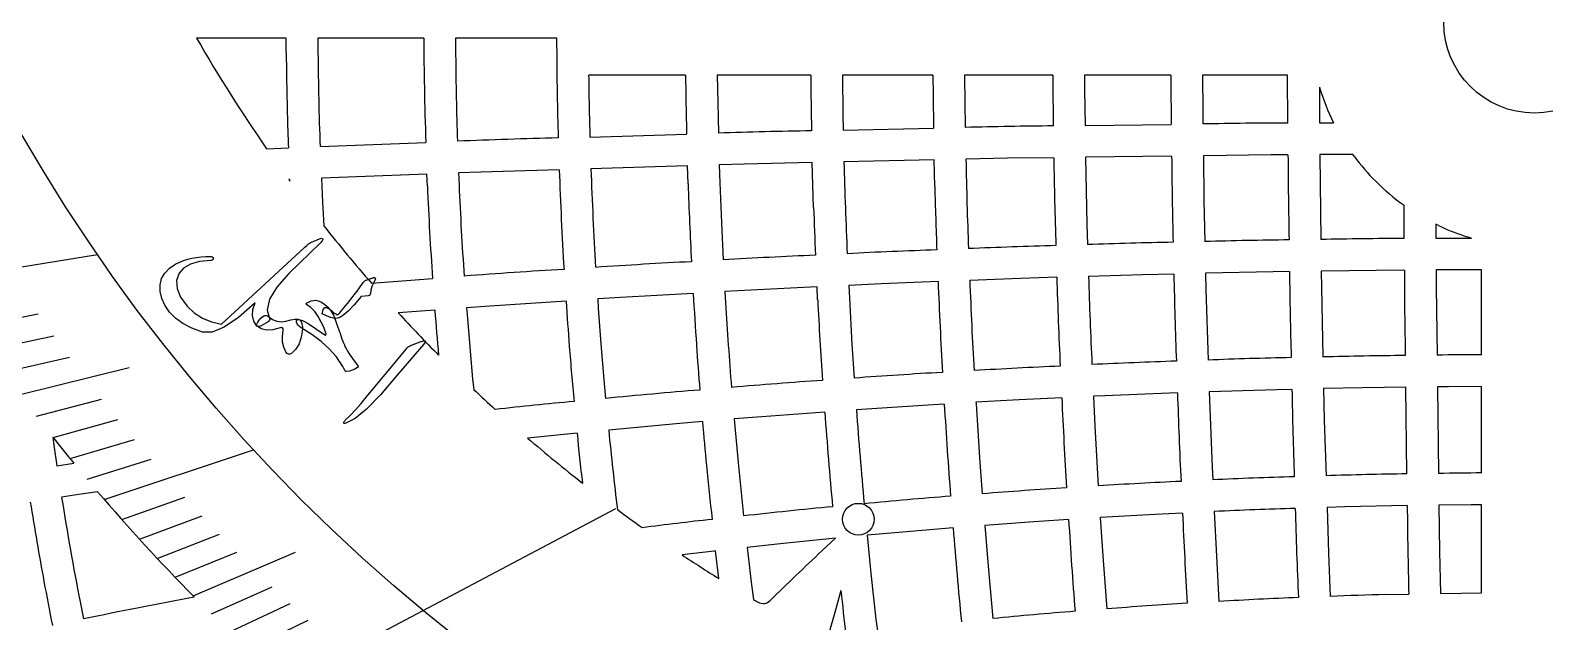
# Model space of a CAD drawing. Header units: millimetres. Extents: x -67 to 67, y -67 to 67.
# Drawn here: x -38.13 to 0.26, y -15.19 to -0.2 of the extents above; entities that cross this region are included whole.
import ezdxf

# ---------------------------------------------------------------- set-up
doc = ezdxf.new("R2010")
doc.units = ezdxf.units.MM
for name, color, linetype in [('CUT_INNER', 6, 'Continuous'), ('CUT_OUTER', 1, 'Continuous'), ('ENGRAVE', 7, 'Continuous'), ('ENGRAVE_FINE', 8, 'Continuous'), ('TEXT', 5, 'Continuous')]:
    doc.layers.add(name, color=color, linetype=linetype)

msp = doc.modelspace()

# ---------------------------------------------------------------- linework, layer by layer
at = {"layer": 'CUT_INNER'}
for points in [[(-31.641, -0.765), (-31.643, -0.402), (-33.914, -0.402)], [(-30.839, -0.402), (-30.837, -0.76)], [(-28.153, -0.402), (-30.839, -0.402)], [(-24.786, -0.402), (-27.349, -0.402), (-27.347, -0.823)], [(-21.518, -1.34), (-23.974, -1.34)], [(-20.714, -1.34), (-20.705, -2.032), (-20.688, -2.805)], [(-18.347, -1.34), (-20.714, -1.34)], [(-17.543, -1.34), (-17.53, -2.332), (-17.521, -2.731), (-15.233, -2.681)], [(-15.25, -1.34), (-17.543, -1.34)], [(-12.21, -1.34), (-14.446, -1.34), (-14.445, -1.38), (-14.429, -2.663)], [(-11.406, -1.34), (-11.405, -1.706), (-11.393, -2.614), (-9.209, -2.586)], [(-9.217, -1.34), (-11.406, -1.34)], [(-8.413, -1.34), (-8.409, -2.256), (-8.405, -2.575)], [(-6.253, -2.551), (-6.258, -1.34), (-8.413, -1.34)], [(-5.453, -1.644), (-5.449, -2.547), (-5.094, -2.546)], [(-30.783, -3.149), (-28.105, -3.044)], [(-23.943, -2.905), (-21.492, -2.83)], [(-32.138, -3.202), (-31.587, -3.18)], [(-12.186, -3.429), (-13.358, -3.444), (-14.412, -3.467)], [(-9.198, -3.389), (-11.382, -3.418)], [(-11.382, -3.418), (-11.345, -5.117), (-11.329, -5.632)], [(-6.249, -3.355), (-6.679, -3.356), (-8.394, -3.379), (-8.379, -4.511), (-8.357, -5.555)], [(-4.575, -3.391), (-4.607, -3.347), (-5.445, -3.351), (-5.445, -3.364), (-5.417, -5.502)], [(-24.721, -3.733), (-26.712, -3.794), (-27.272, -3.816), (-27.261, -4.115)], [(-21.456, -4.089), (-21.47, -3.633), (-23.917, -3.708)], [(-18.273, -4.689), (-18.308, -3.552), (-20.036, -3.59), (-20.666, -3.609), (-20.652, -4.063), (-20.612, -5.078), (-20.567, -6.019)], [(-15.201, -4.159), (-15.216, -3.484), (-17.504, -3.534)], [(-31.552, -4.022), (-31.554, -3.984), (-31.579, -3.985), (-31.552, -4.022)], [(-28.064, -4.149), (-28.076, -3.847), (-30.75, -3.952)], [(-30.75, -3.952), (-30.721, -4.556), (-30.687, -5.156)], [(-3.303, -5.474), (-3.307, -4.636)], [(-2.436, -5.147), (-2.501, -5.116), (-2.499, -5.471), (-1.595, -5.467)], [(-29.482, -6.605), (-27.932, -6.49)], [(-12.108, -6.46), (-13.247, -6.495), (-14.315, -6.537)], [(-9.143, -6.377), (-9.936, -6.394), (-11.305, -6.436)], [(-6.21, -6.316), (-6.625, -6.322), (-8.339, -6.359), (-8.33, -6.766), (-8.275, -8.557)], [(-3.3, -6.278), (-3.312, -6.278), (-5.407, -6.306), (-5.401, -6.727), (-5.363, -8.479)], [(-1.34, -6.27), (-2.496, -6.275), (-2.494, -6.705), (-2.471, -8.432)], [(-1.34, -8.425), (-1.34, -6.27)], [(-21.325, -6.867), (-23.172, -6.972), (-23.746, -7.009), (-23.731, -7.243), (-23.664, -8.146), (-23.589, -9.05), (-23.545, -9.53)], [(-18.171, -7.032), (-18.186, -6.703), (-19.865, -6.784), (-20.522, -6.821)], [(-20.522, -6.821), (-20.506, -7.107)], [(-15.119, -6.569), (-16.557, -6.625), (-17.383, -6.665), (-17.367, -6.992), (-17.301, -8.156), (-17.245, -9.014)], [(-27.874, -7.292), (-28.804, -7.361)], [(-24.549, -7.062), (-26.478, -7.188), (-27.072, -7.232), (-27.059, -7.403), (-26.991, -8.223), (-26.916, -9.043), (-26.89, -9.301)], [(-11.983, -9.513), (-13.065, -9.565), (-14.158, -9.627), (-14.157, -9.654), (-14.066, -11.031), (-13.998, -11.945)], [(-9.051, -9.388), (-10.889, -9.46), (-11.18, -9.474), (-11.144, -10.231), (-11.058, -11.744)], [(-6.149, -9.3), (-6.535, -9.308), (-8.248, -9.361)], [(-8.248, -9.361), (-8.173, -11.274), (-8.157, -11.593)], [(-3.265, -9.246), (-4.357, -9.261), (-5.345, -9.282), (-5.328, -10.089), (-5.285, -11.489)], [(-3.236, -11.44), (-3.265, -9.246)], [(-1.34, -9.229), (-2.179, -9.232), (-2.461, -9.236), (-2.432, -11.43)], [(-1.34, -11.418), (-1.34, -9.229)], [(-17.99, -9.874), (-19.587, -9.992), (-20.288, -10.05), (-20.28, -10.146), (-20.187, -11.157), (-20.085, -12.168), (-20.048, -12.506)], [(-14.961, -9.672), (-15.241, -9.688), (-17.188, -9.816)], [(-21.089, -10.117), (-21.758, -10.173), (-23.468, -10.33)], [(-37.559, -10.508), (-37.532, -10.711), (-37.455, -11.237), (-37.026, -11.171)], [(-24.268, -10.406), (-25.524, -10.533)], [(-36.421, -11.895), (-36.9, -11.965), (-37.334, -12.032), (-37.333, -12.04)], [(-3.226, -12.244), (-4.808, -12.279), (-5.26, -12.293), (-5.225, -13.451), (-5.182, -14.545)], [(-1.34, -12.222), (-1.603, -12.223), (-2.422, -12.234), (-2.406, -13.409), (-2.383, -14.472), (-1.34, -14.458), (-1.34, -12.222)], [(-11.809, -12.598), (-12.813, -12.663), (-13.936, -12.747)], [(-8.922, -12.434), (-9.613, -12.468), (-11.007, -12.547)], [(-11.007, -12.547), (-10.936, -13.637), (-10.845, -14.861)], [(-8.119, -12.396), (-8.065, -13.527), (-7.999, -14.675)], [(-14.737, -12.809), (-16.009, -12.915), (-16.916, -12.998)], [(-16.916, -12.998), (-16.819, -13.965), (-16.692, -15.124), (-16.657, -15.419)], [(-13.936, -12.747), (-13.85, -13.782), (-13.728, -15.107)], [(-20.676, -14.092), (-20.759, -13.393), (-20.793, -13.397), (-21.609, -13.493)], [(-17.718, -13.073), (-19.2, -13.222), (-19.96, -13.305), (-19.855, -14.187), (-19.8, -14.621)], [(-18.065, -13.394), (-17.718, -13.073)], [(-33.978, -14.569), (-33.981, -14.548)], [(-17.58, -14.397), (-17.735, -14.95), (-17.879, -15.45)], [(-3.77, -14.501), (-3.187, -14.488)], [(-36.866, -14.685), (-36.781, -15.116)]]:
    msp.add_lwpolyline(points, dxfattribs=at)
msp.add_circle((0, 0), 2.3, dxfattribs=at)
for centre, radius, start, end in [((-0.065, 19.103), 39.066, 209.9521, 214.8165), ((56.22, 0), 87.864, 180.49886, 181.49886), ((53.315, -0.051), 84.155, 180.48274, 182.10982), ((44.163, -0.299), 72.316, 180.08164, 181.07757), ((56.995, -0.299), 81.782, 180.07205, 181.06863), ((62.426, -0.06), 89.776, 180.48726, 181.88446), ((52.603, -0.574), 76.582, 180.57338, 181.74418), ((64.057, -0.572), 85.579, 180.51441, 181.51193), ((62.478, -0.784), 80.827, 180.39378, 181.39204), ((64.434, -0.992), 79.684, 180.25048, 181.21448), ((61.742, -1.202), 73.953, 180.10717, 181.10249), ((62.281, -1.489), 71.498, 179.8806, 180.8787), ((51.298, -0.342), 79.448, 180.94952, 181.94847), ((38.995, -0.891), 63.774, 180.83886, 181.83164), ((-0.032, -0.012), 5.66, 196.7483, 206.5843), ((19.601, -1.118), 51.229, 181.3201, 182.3072), ((-11.107, -130.728), 128.108, 90.48739, 91.4859), ((-5.926, -126.363), 123.813, 90.15124, 91.14721), ((-21.266, -149.49), 146.602, 91.36022, 92.35934), ((-16.234, -138.304), 135.572, 90.88409, 91.88308), ((115.626, -1.495), 127.826, 180.8668, 181.86578), ((116.104, -2.316), 125.307, 180.49075, 181.48921), ((130.956, -2.646), 137.207, 180.29575, 181.19684), ((0, 0), 5.695, 216.5471, 225.0154), ((73.487, -0.298), 98.268, 182.00311, 183.47814), ((74.152, -0.266), 98.13, 182.01016, 183.47088), ((112.183, -0.137), 129.731, 181.50075, 182.52926), ((100.065, -1.305), 114.498, 181.08167, 182.21644), ((64.407, -0.125), 92.559, 182.4919, 183.94361), ((64.316, -0.129), 91.664, 182.49267, 183.94211), ((91.766, -0.154), 113.29, 181.99049, 182.99036), ((77.482, -2.022), 92.708, 181.32077, 182.31407), ((-0.035, -0.039), 5.642, 224.9892, 234.5608), ((54.272, -2.426), 72.58, 181.7863, 182.74336), ((-0.134, 19.032), 38.969, 218.367, 221.1394), ((0, 0), 5.695, 244.6721, 251.7033), ((-8.821, -132.737), 127.123, 91.49285, 92.49132), ((-6.839, -130.137), 124.586, 91.06744, 92.06524), ((-4.817, -128.403), 122.899, 90.65435, 91.65017), ((-2.61, -139.883), 134.41, 90.29567, 91.19677), ((-0.46, -1.451), 4.173, 251.4469, 254.221), ((-14.387, -145.381), 139.491, 92.8692, 93.86825), ((-12.612, -140.292), 134.509, 92.39137, 93.39033), ((-10.75, -136.124), 130.433, 91.93333, 92.93211), ((-16.055, -151.444), 145.436, 93.36839, 94.36749), ((97.71, -3.375), 109.862, 181.60896, 182.78308), ((107.569, -2.997), 118.923, 181.65674, 182.73463), ((117.94, -3.805), 127.108, 181.15921, 182.15496), ((119.223, -4.883), 125.442, 180.65466, 181.65055), ((121.22, -5.948), 124.52, 180.15181, 181.14778), ((54.101, -2.726), 75.539, 183.14262, 184.13659), ((94.34, -2.386), 109.538, 182.18821, 183.39338), ((87.752, -2.707), 102.139, 182.14874, 183.43335), ((28.45, -3.201), 56.472, 184.1545, 185.3158), ((41.633, -2.84), 66.316, 183.65027, 184.64294), ((90.893, -0.314), 111.606, 183.48924, 184.59202), ((98.795, -0.979), 117.122, 182.96237, 183.96185), ((-0.602, 18.571), 38.312, 222.6003, 224.8173), ((55.835, -1.995), 80.541, 184.42425, 185.42259), ((45.031, -3.764), 66.42, 183.80796, 184.79525), ((-2.254, -128.252), 119.814, 90.48839, 91.4868), ((-1.479, -73.386), 64.962, 89.87737, 90.8753), ((-6.549, -133.968), 125.377, 92.50209, 93.50047), ((-5.179, -131.353), 122.83, 91.8193, 92.81835), ((-3.709, -129.893), 121.422, 91.15994, 92.15545), ((-9.011, -141.507), 132.743, 93.90328, 94.90219), ((-7.81, -138.003), 129.334, 93.18986, 94.18372), ((-2.294, 16.67), 35.77, 226.5577, 227.7542), ((-10.08, -146.656), 137.786, 94.61066, 95.60807), ((119.143, -3.594), 131.26, 182.58459, 183.58229), ((119.637, -5.294), 128.753, 181.82229, 182.82137), ((120.991, -6.93), 127.162, 181.06799, 182.06584), ((-13.728, -124.242), 115.127, 95.29137, 96.29042), ((83.016, -2.73), 101.258, 184.04566, 185.40758), ((86.052, -2.479), 103.501, 184.06516, 185.38817), ((116.336, -1.801), 131.533, 183.4309, 184.45052), ((59.382, -2.252), 83.243, 185.56892, 186.9667), ((44.006, -4.749), 65.316, 184.71451, 185.6971), ((-1.892, 17.629), 45.43, 218.2692, 219.3419), ((-0.329, 18.745), 38.626, 229.2869, 231.9536), ((48.623, -3.334), 73.234, 185.54217, 186.53889), ((57.333, -3.861), 78.666, 185.37664, 186.37328), ((-3.222, -113.464), 101.991, 91.6106, 92.77372), ((-1.468, -128.978), 117.551, 90.86178, 91.86068), ((-1.197, -74.406), 62.988, 90.12968, 91.12322), ((-0.127, 19.032), 47.684, 220.4354, 224.7668), ((-4.319, -134.573), 123.009, 93.5151, 94.51337), ((-3.517, -132.171), 120.662, 92.58573, 93.58322), ((38.331, -0.062), 77.41, 188.98683, 190.50101), ((38.682, 0), 76.963, 189, 191), ((-5.5, -141.821), 130.13, 95.4201, 96.41893), ((-4.988, -137.826), 126.201, 94.45899, 95.45763), ((125.544, -11.147), 128.774, 180.48803, 181.48655), ((-1.87, 16.559), 35.952, 233.5182, 234.7574), ((-9.803, -113.076), 101.087, 96.27264, 97.28211), ((121.78, -4.391), 133.841, 183.51546, 184.51386), ((122.328, -6.698), 131.376, 182.50267, 183.50112), ((-2.851, -123.155), 110.885, 91.66048, 92.72305), ((123.638, -8.935), 129.746, 181.4936, 182.49209), ((121.839, -1.985), 137.005, 184.53161, 185.52993), ((37.601, -72.825), 81.429, 133.12604, 134.40103), ((-0.802, 17.896), 37.659, 236.4604, 238.1478), ((25.958, -2.416), 64.815, 190.44875, 191.44745), ((-4.049, -175.541), 163.731, 100.53253, 101.53193), ((46.571, -7.785), 64.491, 185.88485, 186.88273), ((-2.263, -111.679), 97.174, 92.1951, 93.38401), ((-1.903, -96.233), 81.754, 91.3087, 92.2988), ((-13.914, -4.694), 11.541, 239.3346, 240.0227), ((-19.555, -14.475), 0.25, 239.9639, 316.4423), ((-2.166, -134.518), 119.97, 94.53213, 95.53022), ((-1.742, -131.989), 117.48, 93.4451, 94.4437)]:
    msp.add_arc(centre, radius, start, end, dxfattribs=at)
at = {"layer": 'CUT_OUTER'}
msp.add_circle((0, 0), 67, dxfattribs=at)
at = {"layer": 'ENGRAVE'}
for points in [[(-40.386, -6.526), (-36.424, -5.886)], [(-36.252, -12.093), (-32.475, -10.833)], [(-31.65, -16.747), (-23.284, -12.32)]]:
    msp.add_lwpolyline(points, dxfattribs=at)
for centre, radius in [((0, 19.146), 44.196), ((-17.141, -12.59), 0.402)]:
    msp.add_circle(centre, radius, dxfattribs=at)
at = {"layer": 'ENGRAVE_FINE'}
for points in [[(-39.605, -7.715), (-37.926, -7.388)], [(-39.205, -8.295), (-37.533, -7.941)], [(-38.799, -8.866), (-37.135, -8.485)], [(-38.388, -9.427), (-35.62, -8.747)], [(-37.971, -9.979), (-36.322, -9.545)], [(-37.549, -10.521), (-35.908, -10.061)], [(-37.121, -11.054), (-35.49, -10.568)], [(-36.689, -11.578), (-35.067, -11.066)], [(-35.81, -12.598), (-34.209, -12.035)], [(-35.364, -13.095), (-33.773, -12.506)], [(-34.913, -13.582), (-33.334, -12.968)], [(-34.458, -14.06), (-32.891, -13.421)], [(-34, -14.53), (-31.404, -13.421)], [(-33.537, -14.991), (-31.995, -14.302)], [(-33.071, -15.443), (-31.542, -14.729)], [(-32.601, -15.886), (-31.086, -15.148)]]:
    msp.add_lwpolyline(points, dxfattribs=at)
at = {"layer": 'TEXT'}
for points in [[(-31.577, -6.367), (-31.882, -6.71), (-32.064, -7.018), (-32.121, -7.29), (-32.055, -7.526), (-32.062, -7.55), (-32.091, -7.581), (-32.143, -7.617), (-32.217, -7.66), (-32.277, -7.692), (-32.325, -7.708), (-32.36, -7.71), (-32.383, -7.698), (-32.46, -7.571), (-32.494, -7.431), (-32.484, -7.276), (-32.431, -7.107), (-32.851, -7.476), (-33.212, -7.723), (-33.515, -7.848), (-33.761, -7.848), (-34.031, -7.751), (-34.261, -7.634), (-34.45, -7.499), (-34.599, -7.345), (-34.718, -7.169), (-34.798, -6.996), (-34.839, -6.824), (-34.839, -6.654), (-34.799, -6.494), (-34.718, -6.352), (-34.597, -6.228), (-34.436, -6.122), (-34.341, -6.076), (-34.242, -6.037), (-34.138, -6.003), (-34.03, -5.976), (-33.917, -5.956), (-33.799, -5.941), (-33.676, -5.934), (-33.548, -5.932), (-33.533, -5.934), (-33.519, -5.939), (-33.507, -5.947), (-33.497, -5.958), (-33.491, -5.968), (-33.489, -5.98), (-33.49, -5.991), (-33.494, -6.004), (-33.503, -6.015), (-33.515, -6.024), (-33.532, -6.029), (-33.553, -6.032), (-33.841, -6.063), (-34.072, -6.127), (-34.243, -6.225), (-34.357, -6.356), (-34.42, -6.545), (-34.408, -6.747), (-34.32, -6.961), (-34.155, -7.188), (-33.973, -7.361), (-33.766, -7.495), (-33.534, -7.591), (-33.279, -7.647), (-31.169, -5.697), (-31.118, -5.651), (-31.073, -5.615), (-31.034, -5.587), (-31.001, -5.569), (-30.756, -5.471), (-30.721, -5.481), (-30.712, -5.503), (-30.728, -5.538), (-30.771, -5.587)], [(-29.524, -6.5), (-29.506, -6.494), (-29.489, -6.489), (-29.474, -6.483), (-29.46, -6.479), (-29.448, -6.474), (-29.438, -6.471), (-29.431, -6.469), (-29.425, -6.467), (-29.414, -6.466), (-29.404, -6.467), (-29.396, -6.471), (-29.388, -6.477), (-29.383, -6.485), (-29.381, -6.493), (-29.382, -6.502), (-29.386, -6.512), (-29.433, -6.605), (-29.469, -6.696), (-29.493, -6.785), (-29.506, -6.873), (-29.512, -6.894), (-29.523, -6.91), (-29.542, -6.92), (-29.567, -6.926), (-29.741, -6.945), (-29.92, -7.156), (-30.064, -7.31), (-30.19, -7.42), (-30.298, -7.485), (-30.387, -7.506), (-30.446, -7.499), (-30.523, -7.476), (-30.619, -7.438), (-30.732, -7.385), (-30.707, -7.279), (-30.665, -7.226), (-30.606, -7.225), (-30.531, -7.276), (-30.48, -7.32), (-30.432, -7.358), (-30.387, -7.389), (-30.344, -7.414), (-30.329, -7.402), (-30.31, -7.383), (-30.286, -7.357), (-30.257, -7.324), (-30.224, -7.284), (-30.184, -7.237), (-30.14, -7.183), (-30.09, -7.121), (-30.029, -7.046), (-29.971, -6.975), (-29.918, -6.908), (-29.869, -6.846), (-29.825, -6.787), (-29.785, -6.731), (-29.749, -6.68), (-29.718, -6.631), (-29.692, -6.593), (-29.669, -6.565), (-29.65, -6.546), (-29.633, -6.536), (-29.614, -6.531), (-29.59, -6.524), (-29.56, -6.513), (-29.524, -6.5)], [(-31.121, -7.111), (-31.063, -7.08), (-31.006, -7.058), (-30.949, -7.046), (-30.892, -7.042), (-30.83, -7.053), (-30.764, -7.081), (-30.694, -7.125), (-30.621, -7.185), (-30.584, -7.221), (-30.55, -7.258), (-30.52, -7.296), (-30.493, -7.336), (-30.469, -7.377), (-30.447, -7.419), (-30.427, -7.461), (-30.41, -7.505), (-30.358, -7.657), (-30.31, -7.794), (-30.267, -7.913), (-30.229, -8.017), (-30.196, -8.103), (-30.167, -8.174), (-30.144, -8.229), (-30.125, -8.267), (-30.084, -8.335), (-30.044, -8.4), (-30.003, -8.461), (-29.963, -8.519), (-29.923, -8.573), (-29.886, -8.623), (-29.85, -8.67), (-29.817, -8.713), (-29.813, -8.721), (-29.814, -8.729), (-29.822, -8.738), (-29.836, -8.748), (-29.901, -8.784), (-29.968, -8.813), (-30.038, -8.835), (-30.11, -8.849), (-30.12, -8.849), (-30.13, -8.846), (-30.138, -8.839), (-30.145, -8.83), (-30.177, -8.775), (-30.208, -8.723), (-30.238, -8.673), (-30.268, -8.626), (-30.297, -8.582), (-30.325, -8.541), (-30.352, -8.504), (-30.379, -8.47), (-30.552, -8.274), (-30.756, -8.088), (-30.992, -7.91), (-31.26, -7.74), (-31.305, -7.71), (-31.34, -7.676), (-31.366, -7.639), (-31.381, -7.6), (-31.385, -7.564), (-31.376, -7.54), (-31.355, -7.528), (-31.321, -7.527), (-31.225, -7.558), (-31.084, -7.634), (-30.897, -7.754), (-30.665, -7.917), (-30.655, -7.922), (-30.646, -7.925), (-30.64, -7.926), (-30.636, -7.925), (-30.632, -7.892), (-30.651, -7.826), (-30.691, -7.727), (-30.752, -7.594), (-30.829, -7.452), (-30.917, -7.33), (-31.017, -7.229), (-31.128, -7.149), (-31.138, -7.141), (-31.14, -7.132), (-31.135, -7.122), (-31.121, -7.111)], [(-31.298, -7.535), (-31.265, -7.581), (-31.243, -7.637), (-31.233, -7.703), (-31.233, -7.778), (-31.26, -7.975), (-31.314, -8.142), (-31.397, -8.28), (-31.508, -8.387), (-31.549, -8.409), (-31.586, -8.409), (-31.62, -8.388), (-31.65, -8.347), (-31.704, -8.232), (-31.734, -8.101), (-31.74, -7.956), (-31.723, -7.796), (-31.721, -7.763), (-31.732, -7.743), (-31.755, -7.736), (-31.791, -7.742), (-31.981, -7.793), (-32.143, -7.802), (-32.279, -7.769), (-32.386, -7.694), (-32.391, -7.682), (-32.391, -7.665), (-32.385, -7.644), (-32.373, -7.617), (-32.33, -7.55), (-32.284, -7.497), (-32.237, -7.457), (-32.188, -7.431), (-32.165, -7.426), (-32.141, -7.428), (-32.117, -7.437), (-32.094, -7.452), (-31.987, -7.53), (-31.877, -7.575), (-31.764, -7.589), (-31.648, -7.572), (-31.526, -7.541), (-31.427, -7.524), (-31.351, -7.522), (-31.298, -7.535)], [(-28.244, -8.093), (-28.161, -8.066), (-28.12, -8.069), (-28.12, -8.102), (-28.163, -8.165), (-28.838, -8.951), (-29.252, -9.435), (-29.605, -9.798), (-29.898, -10.04), (-30.133, -10.159), (-30.157, -10.163), (-30.174, -10.162), (-30.183, -10.155), (-30.184, -10.143), (-30.18, -10.129), (-30.172, -10.114), (-30.16, -10.098), (-30.144, -10.081), (-30.013, -9.954), (-29.88, -9.813), (-29.745, -9.658), (-29.607, -9.49), (-29.571, -9.447), (-29.473, -9.329), (-29.313, -9.137), (-29.092, -8.871), (-28.604, -8.278), (-28.576, -8.248), (-28.548, -8.224), (-28.519, -8.204), (-28.49, -8.19)]]:
    msp.add_lwpolyline(points, close=True, dxfattribs=at)

doc.saveas('drawing.dxf')
